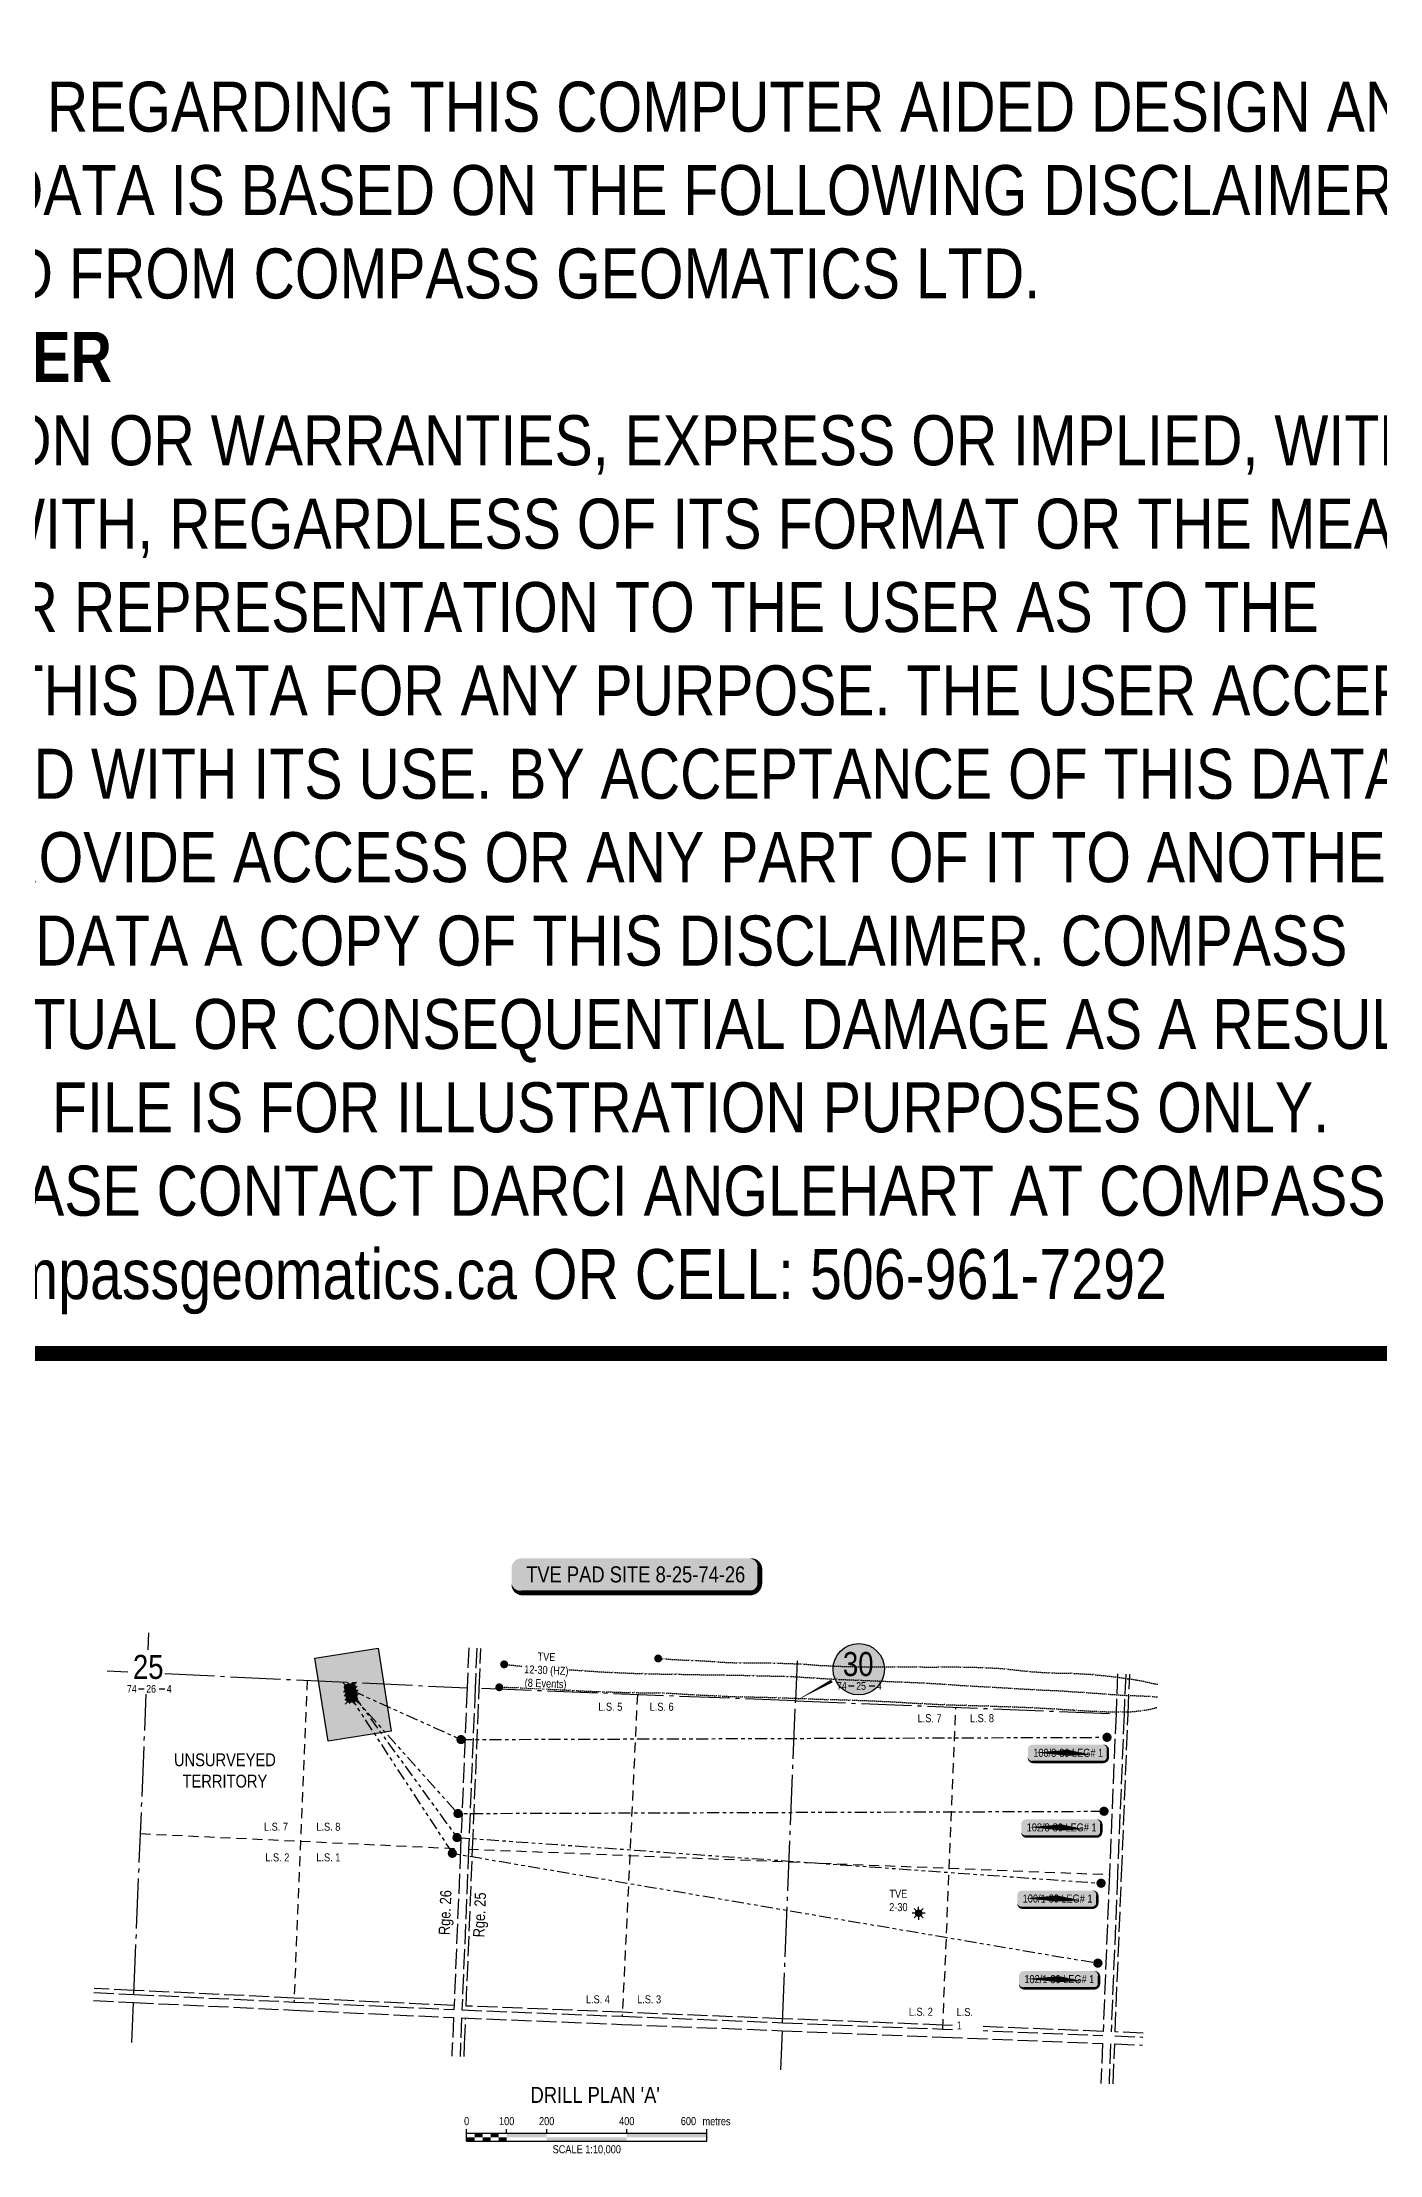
# Model space of a CAD drawing. Extents: x 318601 to 331416, y 6144887 to 6151717.
# Drawn here: x 324070 to 327411, y 6146438 to 6151717 of the extents above; entities that cross this region are included whole.
import ezdxf
from ezdxf.enums import TextEntityAlignment as Align

# ---------------------------------------------------------------- set-up
doc = ezdxf.new("R2010")
doc.units = 0
doc.header["$LTSCALE"] = 5
doc.header["$PDSIZE"] = 0.5
for name, pattern in [('foc-DOT', [1, 0.2, -0.8]), ('foc-DRILLPATH', [14.75, 6, -1.75, 1.75, -1.75, 1.75, -1.75]), ('foc-LSD', [8, 5, -3]), ('foc-QUARTERLINE', [33, 25, -3, 2, -3]), ('foc-UNSURVEYED', [12.5, 10, -2.5])]:
    doc.linetypes.add(name, pattern=pattern)
for name, color, linetype in [('10', 1, 'Continuous'), ('9', 3, 'Continuous'), ('ABADATA-DRILL', 8, 'foc-DOT'), ('ABADATA-DRILL-T', 8, 'Continuous'), ('AS-UNDERLAY-H', 141, 'Continuous'), ('CG-NOTES', 7, 'Continuous'), ('D-TXT', 6, 'Continuous'), ('DETAIL-HZ-Existing', 8, 'foc-DOT'), ('DETAIL-T', 7, 'Continuous'), ('L-MON', 1, 'Continuous'), ('L-SECLBL', 7, 'Continuous'), ('L-SECQ', 8, 'foc-QUARTERLINE'), ('L-SECTION-LSD', 7, 'foc-LSD'), ('L-UNS-T', 3, 'Continuous'), ('L-USEC', 7, 'foc-UNSURVEYED'), ('locations_90c40780-3cd0-4', 7, 'Continuous'), ('P-PDRILLPATH', 12, 'foc-DRILLPATH'), ('P-PROPOSED-H', 21, 'Continuous'), ('P-PROPOSED-T', 10, 'Continuous')]:
    doc.layers.add(name, color=color, linetype=linetype)
doc.layers.add('DISCLAIMER', color=7, linetype='Continuous', plot=False)
doc.styles.add('100L', font='ARIALN.TTF', dxfattribs={"height": 11})
doc.styles.add('80', font='ARIALN.TTF', dxfattribs={"height": 10})
doc.styles.add('80CG', font='ARIALN.TTF', dxfattribs={"height": 10})
doc.styles.add('80L', font='ARIALN.TTF', dxfattribs={"height": 10})
doc.styles.add('SIMPLEX', font='ARIALN.TTF')

# ---------------------------------------------------------------- blocks, each defined once
blk = doc.blocks.new('plbh')
at = {"layer": 'L-MON'}
h = blk.add_hatch(color=255, dxfattribs=at)
h.dxf.hatch_style = 1
edge = h.paths.add_edge_path()
edge.add_arc((0, 0), 1.16, 0, 360)
h = blk.add_hatch(color=256, dxfattribs=at)
h.dxf.hatch_style = 1
h.paths.add_polyline_path([(-0.96, 0, 1), (0.96, 0, 1)])
h.paths.add_polyline_path([(0.91, 0, -1), (-0.91, 0, -1)], flags=16)
h.paths.add_polyline_path([(0.45, 0, -1), (-0.45, 0, -1)], flags=0)
h = blk.add_hatch(color=256, dxfattribs=at)
h.dxf.hatch_style = 1
h.paths.add_polyline_path([(-0.45, 0, 1), (0.45, 0, 1)])
h.paths.add_polyline_path([(0.4, 0, -1), (-0.4, 0, -1)], flags=16)
at = {"layer": 'L-MON', "color": 240}
for radius in [0.96, 0.91, 0.45, 0.4]:
    blk.add_circle((0, 0), radius, dxfattribs=at)
blk = doc.blocks.new('GAS')
h = blk.add_hatch(color=255)
h.dxf.hatch_style = 1
edge = h.paths.add_edge_path()
edge.add_arc((0, 0), 0.9, 0, 360)
for p, q in [((-0.81, 0), (-1.62, 0)), ((-0.57, 0.57), (-1.14, 1.14)), ((0, 0.81), (0, 1.62)), ((0.57, 0.57), (1.14, 1.14)), ((1.62, 0), (0.81, 0)), ((-0.57, -0.57), (-1.14, -1.14)), ((0, -0.81), (0, -1.62)), ((1.14, -1.14), (0.57, -0.57))]:
    blk.add_line(p, q)
blk.add_circle((0, 0), 0.8)
blk = doc.blocks.new('L-SECLBL')
at = {"layer": '9', "color": 7}
for p, q in [((-5.1, -27.8), (-12.3, -27.8)), ((20.7, -27.8), (13.5, -27.8))]:
    blk.add_line(p, q, dxfattribs=at)
at = {"layer": '10', "color": 2, "style": 'SIMPLEX'}
blk.add_attdef('SEC', text='', height=30, dxfattribs=at).set_placement((0, 0), align=Align.MIDDLE)
at = {"layer": '10', "color": 5, "style": '80L'}
blk.add_attdef('TWP', text='', height=9.5, dxfattribs=at).set_placement((-14.4, -27.4), align=Align.MIDDLE_RIGHT)
blk.add_attdef('RGE', text='', height=9.5, dxfattribs=at).set_placement((3.6, -27.4), align=Align.MIDDLE_CENTER)
blk.add_attdef('MER', text='', height=9.5, dxfattribs=at).set_placement((23.2, -27.4), align=Align.MIDDLE_LEFT)
blk = doc.blocks.new('*U48')
h = blk.add_hatch(color=255)
edge = h.paths.add_edge_path()
edge.add_line((-71.5, -11.5), (71.5, -11.5))
edge.add_arc((71.5, -5.5), 6, 270, 360)
edge.add_line((77.5, -5.5), (77.5, 4))
edge.add_arc((71.5, 4), 6, 0, 90)
edge.add_line((71.5, 10), (-71.5, 10))
edge.add_arc((-71.5, 4), 6, 90, 180)
edge.add_line((-77.5, 4), (-77.5, -5.5))
edge.add_arc((-71.5, -5.5), 6, 180, 270)
at = {"color": 14, "flags": 128}
blk.add_lwpolyline([(-71.5, -11.5, 3, 3, 0), (71.5, -11.5, 3, 3, 0.414214), (77.5, -5.5, 3, 3, 0), (77.5, 4, 3, 0, 0.414214), (71.5, 10, 0, 0, 0), (-71.5, 10, 0, 0, 0.414214), (-77.5, 4, 0, 0, 0), (-77.5, -5.5, 0, 3, 0.414214)], format="xyseb", close=True, dxfattribs=at)
at = {"insert": (0, 0), "char_height": 10, "attachment_point": 5, "style": '80'}
blk.add_mtext_dynamic_manual_height_columns('{\\C14;TVE PAD SITE 8-25-74-26}', width=412.226, gutter_width=45, heights=[0], dxfattribs=at)
blk = doc.blocks.new('*U54')
at = {"color": 0}
for p, q in [((-150, 0), (-150, 15)), ((-150, 10), (150.2, 10)), ((-150, 0), (150.2, 0)), ((-100, 10), (-100, 15)), ((-50, 10), (-50, 15)), ((50, 10), (50, 15)), ((150.2, 0), (150.2, 15))]:
    blk.add_line(p, q, dxfattribs=at)
for points in [[(-150, 5), (-140, 5), (-150, 0), (-140, 0)], [(-140, 10), (-130, 10), (-140, 5), (-130, 5)], [(-130, 5), (-120, 5), (-130, 0), (-120, 0)], [(-120, 10), (-110, 10), (-120, 5), (-110, 5)], [(-110, 5), (-100, 5), (-110, 0), (-100, 0)], [(-100, 10), (-50, 10), (-100, 5), (-50, 5)], [(-50, 5), (50, 5), (-50, 0), (50, 0)], [(50, 10), (150.2, 10), (50, 5), (150.2, 5)]]:
    blk.add_solid(points, dxfattribs=at)
at = {"color": 0, "style": '80'}
blk.add_text('metres', height=10, dxfattribs=at).set_placement((162.2, 20), align=Align.CENTER)
at = {"color": 0, "char_height": 10, "style": '80'}
for s, insert, attachment_point in [('0', (-150, 30.2), 2), ('100', (-100, 30.2), 2), ('200', (-50, 30.2), 2), ('400', (50, 30.2), 2), ('600', (136.7, 30.2), 3), ('SCALE 1:10,000', (0.1, -5), 2)]:
    blk.add_mtext(s, dxfattribs=dict(at, insert=insert, attachment_point=attachment_point))
blk = doc.blocks.new('*U55')
h = blk.add_hatch(color=255)
edge = h.paths.add_edge_path()
edge.add_line((-44, -11.5), (44, -11.5))
edge.add_arc((44, -5.5), 6, 270, 360)
edge.add_line((50, -5.5), (50, 4))
edge.add_arc((44, 4), 6, 0, 90)
edge.add_line((44, 10), (-44, 10))
edge.add_arc((-44, 4), 6, 90, 180)
edge.add_line((-50, 4), (-50, -5.5))
edge.add_arc((-44, -5.5), 6, 180, 270)
at = {"color": 1, "flags": 128}
blk.add_lwpolyline([(-44, -11.5, 3, 3, 0), (44, -11.5, 3, 3, 0.414214), (50, -5.5, 3, 3, 0), (50, 4, 3, 0, 0.414214), (44, 10, 0, 0, 0), (-44, 10, 0, 0, 0.414214), (-50, 4, 0, 0, 0), (-50, -5.5, 0, 3, 0.414214)], format="xyseb", close=True, dxfattribs=at)
for points in [[(-40.1, 0.3, 0, 7.5, 0), (0, 0, 0, 0, 0)], [(28.7, -2.4, 0, 7.5, 0), (0, 0, 0, 0, 0)]]:
    blk.add_lwpolyline(points, format="xyseb", dxfattribs=at)
at = {"color": 1, "style": '80'}
blk.add_attdef('ENTER_TEXT_001', (-26.8, -4.9), '', height=10, dxfattribs=at)
blk = doc.blocks.new('WC')
at = {"layer": 'L-MON'}
h = blk.add_hatch(color=255, dxfattribs=at)
h.dxf.hatch_style = 1
edge = h.paths.add_edge_path()
edge.add_arc((0, 0), 0.9, 0, 360)
at = {"layer": 'L-MON', "color": 240, "flags": 128}
for points in [[(-0.62, 0.5), (-1.23, 1.12)], [(0.52, 0.61), (1.13, 1.21)], [(-1.18, -1.18), (-0.56, -0.57)], [(1.16, -1.18), (0.56, -0.57)]]:
    blk.add_lwpolyline(points, dxfattribs=at)
at = {"layer": 'L-MON', "color": 240}
for radius in [0.8, 0.373]:
    blk.add_circle((0, 0), radius, dxfattribs=at)
blk = doc.blocks.new('Disclaimer_Legal')
at = {"layer": 'DISCLAIMER', "color": 254, "flags": 128}
blk.add_lwpolyline([(-3612.9, -1104.6, 37.5, 37.5, 0), (4096.1, -1104.6, 37.5, 37.5, 0.414214), (4171.1, -1029.6, 37.5, 37.5, 0), (4171.1, 2078.7, 37.5, 0, 0.414214), (4096.1, 2153.7, 0, 0, 0), (-3612.9, 2153.7, 0, 0, 0.414214), (-3687.9, 2078.7, 0, 0, 0), (-3687.9, -1029.6, 0, 37.5, 0.414214)], format="xyseb", close=True, dxfattribs=at)
at = {"layer": 'DISCLAIMER', "color": 254, "insert": (241.6, 533.9), "char_height": 125, "width": 7717.568, "attachment_point": 5, "style": '80'}
blk.add_mtext('NOTICE TO THE CORPORATION, PERSON &/OR PERSONS REGARDING THIS COMPUTER AIDED DESIGN AND DRAFTING (CADD) FILES. ACCEPTANCE OF THE CADD DATA IS BASED ON THE FOLLOWING DISCLAIMER WHICH COVERS ALL CADD DATA RECIEVED FROM COMPASS GEOMATICS LTD.\\P{\\fArial Narrow|b1|i0|c0|p34;DISCLAIMER}\\PCOMPASS GEOMATICS LTD. MAKES NO REPRESENTATION OR WARRANTIES, EXPRESS OR IMPLIED, WITH RESPECT TO THE REUSE OF THE DATA PROVIDED HEREWITH, REGARDLESS OF ITS FORMAT OR THE MEANS OF ITS TRANSMISSION. THERE IS NO GUARANTEE OR REPRESENTATION TO THE USER AS TO THE ACCURACY, CURRENCY, SUITABILITY OR RELIABILITY OF THIS DATA FOR ANY PURPOSE. THE USER ACCEPTS THE DATA "AS IS", AND ASSUMES ALL RISKS ASSOCIATED WITH ITS USE. BY ACCEPTANCE OF THIS DATA, THE USER AGREES NOT TO TRANSMIT THIS DATA OR PROVIDE ACCESS OR ANY PART OF IT TO ANOTHER PARTY UNLESS THE USER SHALL INCLUDE WITH THE DATA A COPY OF THIS DISCLAIMER. COMPASS GEOMATICS LTD. ASSUMES NO RESPONSIBILITY FOR ACTUAL OR CONSEQUENTIAL DAMAGE AS A RESULT OF ANY USER\'S RELIANCE ON THIS DATA. THIS CADD FILE IS FOR ILLUSTRATION PURPOSES ONLY.\\PIF YOU REQUIRE MORE ACCURATE INFORMATION, PLEASE CONTACT DARCI ANGLEHART AT COMPASS GEOMATICS LTD. VIA EMAIL: darci.anglehart@compassgeomatics.ca OR CELL: 506-961-7292', dxfattribs=at)

msp = doc.modelspace()

# ---------------------------------------------------------------- hatches: boundary and pattern name
at = {"layer": 'AS-UNDERLAY-H'}
h = msp.add_hatch(color=256, dxfattribs=at)
h.dxf.hatch_style = 1
edge = h.paths.add_edge_path()
edge.add_arc((326109.887, 6147651.544), 64.242, 0, 360)
at = {"layer": 'DETAIL-HZ-Existing'}
h = msp.add_hatch(color=256, dxfattribs=at)
h.dxf.hatch_style = 1
edge = h.paths.add_edge_path()
edge.add_arc((325223.953, 6147663.769), 9.999, 0, 360)
h = msp.add_hatch(color=256, dxfattribs=at)
h.dxf.hatch_style = 1
edge = h.paths.add_edge_path()
edge.add_arc((325608.772, 6147678.438), 9.999, 0, 360)
h = msp.add_hatch(color=256, dxfattribs=at)
h.dxf.hatch_style = 1
edge = h.paths.add_edge_path()
edge.add_arc((325211.895, 6147606.52), 9.999, 0, 360)
at = {"layer": 'P-PROPOSED-H'}
h = msp.add_hatch(color=256, dxfattribs=at)
h.dxf.hatch_style = 1
h.paths.add_polyline_path([(324783.935, 6147472.048), (324751.313, 6147679.475), (324909.352, 6147704.329), (324941.974, 6147496.903)])

# ---------------------------------------------------------------- linework, layer by layer
at = {"layer": 'ABADATA-DRILL', "flags": 128}
for points in [[(326855.616, 6147614.019), (326847.098, 6147615.678), (326833.66, 6147618.734), (326820.357, 6147621.625), (326806.834, 6147624.065), (326793.351, 6147626.233), (326779.705, 6147628.337), (326766.048, 6147630.412), (326752.343, 6147632.288), (326738.617, 6147633.915), (326724.904, 6147635.362), (326711.219, 6147636.747), (326697.482, 6147638.075), (326683.756, 6147639.201), (326669.982, 6147640.12), (326656.221, 6147640.868), (326642.445, 6147641.486), (326628.653, 6147641.965), (326614.885, 6147642.053), (326601.098, 6147642.161), (326587.316, 6147642.629), (326573.51, 6147643.259), (326559.725, 6147644.158), (326545.977, 6147645.226), (326532.242, 6147646.373), (326518.505, 6147647.7), (326504.917, 6147649.272), (326491.241, 6147650.877), (326477.478, 6147652.315), (326463.775, 6147653.501), (326450.171, 6147654.413), (326436.378, 6147655.122), (326422.571, 6147655.731), (326408.831, 6147656.238), (326395.134, 6147656.593), (326381.353, 6147656.852), (326367.551, 6147657.081), (326353.907, 6147657.253), (326340.098, 6147657.322), (326326.376, 6147657.298), (326312.572, 6147657.237), (326298.827, 6147657.154), (326285.086, 6147657.14), (326271.286, 6147657.169), (326257.521, 6147657.326), (326243.73, 6147657.595), (326229.906, 6147657.775), (326216.136, 6147657.813), (326202.335, 6147657.821), (326188.555, 6147657.85), (326174.815, 6147657.886), (326161.072, 6147657.822), (326147.295, 6147657.7), (326133.557, 6147657.767), (326119.771, 6147657.915), (326106.013, 6147657.982), (326092.239, 6147658.16), (326078.442, 6147658.519), (326064.697, 6147658.926), (326050.899, 6147659.485), (326037.124, 6147660.154), (326023.368, 6147660.781), (326009.698, 6147661.545), (325995.908, 6147662.555), (325982.169, 6147663.612), (325968.41, 6147664.64), (325959.013, 6147665.171), (325949.687, 6147665.449), (325940.09, 6147665.708), (325930.874, 6147666.011), (325921.607, 6147666.276), (325911.991, 6147666.566), (325902.766, 6147666.86), (325893.287, 6147667.094), (325883.958, 6147667.292), (325874.355, 6147667.411), (325864.746, 6147667.38), (325855.204, 6147667.286), (325845.917, 6147667.312), (325836.333, 6147667.39), (325827.007, 6147667.448), (325817.685, 6147667.586), (325808.394, 6147667.752), (325799.072, 6147667.88), (325790.194, 6147668.119), (325780.822, 6147668.509), (325771.693, 6147668.949), (325762.109, 6147669.548), (325752.942, 6147670.29), (325743.766, 6147671.072), (325734.456, 6147671.75), (325725.149, 6147672.267), (325715.93, 6147672.731), (325707.12, 6147673.148), (325697.799, 6147673.555), (325688.547, 6147673.94), (325679.268, 6147674.396), (325669.679, 6147674.865), (325660.449, 6147675.309), (325651.154, 6147675.856), (325641.65, 6147676.461), (325632.417, 6147677.056), (325623.722, 6147677.598), (325608.746, 6147678.516)], [(326854.347, 6147582.811), (326852.343, 6147582.848), (326838.594, 6147583.656), (326825.007, 6147584.507), (326811.285, 6147585.223), (326797.644, 6147585.716), (326783.84, 6147586.155), (326770.044, 6147586.774), (326756.236, 6147587.604), (326742.454, 6147588.573), (326728.714, 6147589.58), (326714.994, 6147590.617), (326701.237, 6147591.705), (326687.508, 6147592.751), (326673.734, 6147593.67), (326659.987, 6147594.517), (326646.233, 6147595.435), (326632.462, 6147596.413), (326618.716, 6147597.291), (326604.945, 6147598.039), (326591.171, 6147598.717), (326577.353, 6147599.307), (326563.566, 6147599.896), (326549.791, 6147600.544), (326536.025, 6147601.423), (326522.261, 6147602.341), (326508.6, 6147603.095), (326494.851, 6147603.872), (326481.034, 6147604.732), (326467.317, 6147605.578), (326453.697, 6147606.341), (326439.906, 6147607.08), (326426.105, 6147607.839), (326412.376, 6147608.636), (326398.698, 6147609.46), (326384.938, 6147610.228), (326371.157, 6147610.987), (326357.531, 6147611.839), (326343.759, 6147612.818), (326330.08, 6147613.853), (326316.316, 6147614.781), (326302.589, 6147615.617), (326288.868, 6147616.373), (326275.086, 6147617.102), (326261.333, 6147617.8), (326247.558, 6147618.458), (326233.752, 6147619.078), (326219.996, 6147619.685), (326206.209, 6147620.294), (326192.43, 6147620.852), (326178.701, 6147621.409), (326164.964, 6147621.995), (326151.196, 6147622.583), (326137.468, 6147623.14), (326123.698, 6147623.668), (326109.949, 6147624.215), (326096.178, 6147624.733), (326082.378, 6147625.252), (326068.63, 6147625.83), (326055.346, 6147626.478), (326041.056, 6147627.277), (326027.32, 6147628.144), (326013.651, 6147628.949), (325999.842, 6147629.738), (325986.095, 6147630.576), (325972.32, 6147631.484), (325962.939, 6147632.135), (325953.613, 6147632.673), (325944.025, 6147633.171), (325934.824, 6147633.584), (325925.558, 6147633.86), (325915.939, 6147634.09), (325906.721, 6147634.303), (325897.242, 6147634.537), (325887.913, 6147634.735), (325878.301, 6147634.884), (325868.691, 6147635.094), (325859.155, 6147635.38), (325849.87, 6147635.686), (325840.294, 6147635.974), (325830.945, 6147636.203), (325821.646, 6147636.42), (325812.358, 6147636.646), (325803.038, 6147636.834), (325794.156, 6147636.963), (325784.782, 6147637.063), (325775.639, 6147637.173), (325766.035, 6147637.272), (325756.842, 6147637.365), (325747.629, 6147637.498), (325738.297, 6147637.616), (325728.973, 6147637.714), (325719.751, 6147637.867), (325710.931, 6147638.034), (325701.6, 6147638.192), (325692.327, 6147638.318), (325683.047, 6147638.504), (325673.449, 6147638.733), (325664.207, 6147638.887), (325654.896, 6147639.034), (325645.375, 6147639.2), (325636.121, 6147639.305), (325626.579, 6147639.441), (325617.088, 6147639.616), (325607.587, 6147639.781), (325598.357, 6147639.965), (325589.026, 6147640.143), (325579.997, 6147640.328), (325570.439, 6147640.576), (325560.894, 6147640.892), (325551.311, 6147641.271), (325542.179, 6147641.651), (325532.599, 6147642.079), (325523.016, 6147642.448), (325513.522, 6147642.792), (325504.577, 6147643.095), (325495.254, 6147643.473), (325486.255, 6147643.917), (325476.67, 6147644.476), (325467.076, 6147645.065), (325457.692, 6147645.645), (325448.148, 6147646.242), (325438.844, 6147646.84), (325429.982, 6147647.449), (325420.68, 6147648.096), (325411.201, 6147648.801), (325401.649, 6147649.438), (325392.364, 6147649.995), (325382.771, 6147650.603), (325373.5, 6147651.269), (325364.301, 6147651.963), (325355.22, 6147652.631), (325345.939, 6147653.287), (325336.477, 6147653.911), (325326.916, 6147654.569), (325317.358, 6147655.306), (325308.15, 6147656.05), (325298.831, 6147656.758), (325289.274, 6147657.505), (325279.996, 6147658.251), (325270.812, 6147659.064), (325261.73, 6147659.943), (325252.558, 6147660.835), (325238.844, 6147662.241), (325223.927, 6147663.847)], [(326853.242, 6147555.632), (326845.778, 6147553.72), (326832.45, 6147550.838), (326818.906, 6147548.554), (326805.348, 6147546.902), (326791.597, 6147545.668), (326777.806, 6147544.926), (326763.98, 6147544.815), (326750.167, 6147545.035), (326736.377, 6147545.303), (326722.621, 6147545.671), (326708.832, 6147546.22), (326695.066, 6147546.848), (326681.294, 6147547.576), (326667.535, 6147548.374), (326653.776, 6147549.182), (326640, 6147550.04), (326626.263, 6147550.897), (326612.506, 6147551.745), (326598.739, 6147552.573), (326584.95, 6147553.372), (326571.15, 6147554.162), (326557.379, 6147554.9), (326543.606, 6147555.598), (326529.822, 6147556.267), (326516.155, 6147556.871), (326502.393, 6147557.348), (326488.569, 6147557.789), (326474.828, 6147558.285), (326461.198, 6147558.808), (326447.398, 6147559.327), (326433.596, 6147559.806), (326419.86, 6147560.173), (326406.153, 6147560.528), (326392.391, 6147561.006), (326378.599, 6147561.495), (326364.954, 6147561.888), (326351.148, 6147562.267), (326337.444, 6147562.702), (326323.652, 6147563.181), (326310.313, 6147563.712), (326296.19, 6147564.414), (326282.41, 6147565.183), (326268.658, 6147565.91), (326254.884, 6147566.599), (326241.081, 6147567.288), (326227.332, 6147568.096), (326213.568, 6147569.004), (326199.801, 6147569.842), (326186.079, 6147570.578), (326172.355, 6147571.255), (326158.59, 6147571.892), (326144.862, 6147572.479), (326131.093, 6147573.017), (326117.345, 6147573.594), (326103.575, 6147574.122), (326089.77, 6147574.531), (326076.013, 6147574.889), (326062.21, 6147575.328), (326048.416, 6147575.767), (326034.65, 6147576.145), (326020.973, 6147576.479), (326007.145, 6147576.819), (325993.373, 6147577.287), (325979.586, 6147577.886), (325970.184, 6147578.287), (325960.854, 6147578.715), (325951.262, 6147579.104), (325942.057, 6147579.427), (325932.792, 6147579.732), (325923.178, 6147580.062), (325914.213, 6147580.385), (325904.489, 6147580.729), (325895.165, 6147581.047), (325885.569, 6147581.346), (325875.95, 6147581.566), (325866.419, 6147581.742), (325857.13, 6147581.948), (325847.551, 6147582.176), (325838.202, 6147582.375), (325828.9, 6147582.532), (325819.617, 6147582.648), (325810.285, 6147582.776), (325801.407, 6147582.996), (325792.034, 6147583.375), (325782.903, 6147583.785), (325773.303, 6147584.215), (325764.134, 6147584.666), (325754.936, 6147585.169), (325745.609, 6147585.667), (325736.299, 6147586.115), (325727.08, 6147586.558), (325718.269, 6147586.975), (325708.95, 6147587.423), (325699.691, 6147587.879), (325690.413, 6147588.365), (325680.837, 6147588.913), (325671.615, 6147589.537), (325662.314, 6147590.194), (325652.823, 6147590.859), (325643.577, 6147591.394), (325634.035, 6147591.79), (325624.552, 6147592.135), (325615.055, 6147592.419), (325605.816, 6147592.624), (325596.487, 6147592.832), (325587.466, 6147592.987), (325577.899, 6147593.025), (325568.341, 6147593.012), (325558.753, 6147593.02), (325549.611, 6147593.15), (325540.022, 6147593.369), (325530.443, 6147593.587), (325520.946, 6147593.851), (325512, 6147594.124), (325502.683, 6147594.382), (325493.676, 6147594.646), (325484.081, 6147594.955), (325474.474, 6147595.225), (325465.078, 6147595.515), (325455.523, 6147595.853), (325446.2, 6147596.2), (325437.328, 6147596.59), (325428.01, 6147597.058), (325418.531, 6147597.522), (325408.963, 6147598.02), (325399.675, 6147598.506), (325390.079, 6147599.055), (325380.794, 6147599.612), (325371.587, 6147600.105), (325362.489, 6147600.594), (325353.211, 6147601.08), (325343.731, 6147601.524), (325334.163, 6147602.012), (325324.587, 6147602.54), (325315.369, 6147603.024), (325306.032, 6147603.542), (325296.466, 6147604.07), (325287.178, 6147604.567), (325277.961, 6147605.06), (325268.848, 6147605.43), (325259.652, 6147605.722), (325245.867, 6147606.111), (325232.096, 6147606.369), (325226.874, 6147606.43), (325211.869, 6147606.598)]]:
    msp.add_lwpolyline(points, dxfattribs=at)
at = {"layer": 'AS-UNDERLAY-H'}
msp.add_circle((326109.887, 6147651.544), 64.242, dxfattribs=at)
at = {"layer": 'L-SECLBL', "color": 6, "flags": 128}
msp.add_lwpolyline([(325952.071, 6147572.318, 0, 7.999, 0), (326042.785, 6147622.235, 0, 0, 0)], format="xyseb", dxfattribs=at)
at = {"layer": 'L-SECQ'}
for p, q in [((325956.151, 6147672.224), (325952.071, 6147572.318)), ((325952.071, 6147572.318), (325161.631, 6147603.82)), ((325919.239, 6146768.33), (325952.071, 6147572.318)), ((325952.071, 6147572.318), (326752.553, 6147540.417)), ((324293.953, 6146718.881), (324298.069, 6146818.784))]:
    msp.add_line(p, q, dxfattribs=at)
at = {"layer": 'L-SECQ', "flags": 128}
for points in [[(324334.378, 6147699.975), (324336.14, 6147742.735)], [(324232.145, 6147647.553), (324283.525, 6147645.123)], [(324375.843, 6147640.757), (325131.483, 6147605.021)], [(324298.897, 6146838.882), (324329.826, 6147589.503)], [(325918.418, 6146748.232), (325914.419, 6146650.31)]]:
    msp.add_lwpolyline(points, dxfattribs=at)
at = {"layer": 'L-SECTION-LSD'}
for p, q in [((324731.753, 6147623.925), (324698.826, 6146819.945)), ((325556.851, 6147588.069), (325518.892, 6146784.276)), ((326319.536, 6146752.384), (326352.312, 6147556.368)), ((324315.46, 6147240.856), (325114.993, 6147203.017)), ((325135.092, 6147202.216), (325935.655, 6147170.324)), ((325935.655, 6147170.324), (326736.211, 6147138.423))]:
    msp.add_line(p, q, dxfattribs=at)
at = {"layer": 'L-USEC'}
for p, q in [((325135.581, 6147704.927), (325131.483, 6147605.021)), ((325155.68, 6147704.124), (325151.581, 6147604.197)), ((325161.631, 6147603.82), (325165.729, 6147703.724)), ((326756.614, 6147640.323), (326752.553, 6147540.417)), ((326776.713, 6147639.522), (326772.65, 6147539.6)), ((326782.7, 6147539.216), (326786.761, 6147639.121)), ((325131.483, 6147605.021), (325114.993, 6147203.017)), ((325151.581, 6147604.197), (325135.091, 6147202.192)), ((325145.14, 6147201.816), (325161.631, 6147603.82)), ((326752.553, 6147540.417), (326736.211, 6147138.423)), ((326772.65, 6147539.6), (326756.309, 6147137.606)), ((326766.358, 6147137.223), (326782.7, 6147539.216)), ((325114.993, 6147203.017), (325098.504, 6146801.02)), ((325135.091, 6147202.192), (325118.602, 6146800.219)), ((325129.063, 6146809.867), (325145.14, 6147201.816)), ((326736.211, 6147138.423), (326720.278, 6146746.487)), ((326756.309, 6147137.606), (326740.376, 6146745.67)), ((326750.425, 6146745.285), (326766.358, 6147137.223)), ((324199.018, 6146843.611), (324298.897, 6146838.882)), ((324299.311, 6146848.931), (324199.432, 6146853.66)), ((324299.02, 6146838.876), (324698.826, 6146819.945)), ((324699.113, 6146830.001), (324299.311, 6146848.932)), ((325098.916, 6146811.069), (324699.113, 6146830.001)), ((324198.19, 6146823.513), (324298.069, 6146818.784)), ((324298.069, 6146818.784), (324697.875, 6146799.853)), ((324697.875, 6146799.853), (325097.679, 6146780.923)), ((324698.826, 6146819.945), (325098.504, 6146801.02)), ((325097.679, 6146780.923), (325094.983, 6146715.184)), ((325117.777, 6146780.098), (325115.08, 6146714.36)), ((325117.778, 6146780.122), (325518.092, 6146764.177)), ((325118.602, 6146800.219), (325518.892, 6146784.276)), ((325125.127, 6146713.909), (325127.827, 6146779.721)), ((325519.326, 6146794.323), (325129.063, 6146809.867)), ((325518.892, 6146784.276), (325919.218, 6146768.331)), ((325919.649, 6146778.378), (325519.326, 6146794.323)), ((326319.964, 6146762.433), (325919.649, 6146778.378)), ((325518.092, 6146764.177), (325918.417, 6146748.232)), ((325918.417, 6146748.232), (326318.735, 6146732.286)), ((325919.218, 6146768.331), (326319.536, 6146752.384)), ((326318.735, 6146732.286), (326719.052, 6146716.34)), ((326319.536, 6146752.384), (326719.853, 6146736.438)), ((326720.278, 6146746.487), (326319.964, 6146762.433)), ((326750, 6146735.238), (326819.779, 6146732.458)), ((326820.187, 6146742.506), (326750.425, 6146745.285)), ((325093.746, 6146685.037), (325094.983, 6146715.184)), ((325115.078, 6146714.36), (325113.84, 6146684.187)), ((325123.89, 6146683.762), (325125.126, 6146713.909)), ((326719.052, 6146716.34), (326714.991, 6146616.434)), ((326739.15, 6146715.523), (326735.088, 6146615.583)), ((326745.136, 6146615.158), (326749.2, 6146715.139)), ((326749.2, 6146715.139), (326818.962, 6146712.36))]:
    msp.add_line(p, q, dxfattribs=at)
at = {"layer": 'locations_90c40780-3cd0-4'}
for p in [(325608.772, 6147678.485), (325608.772, 6147678.485), (325223.919, 6147663.835), (325223.919, 6147663.835), (325211.88, 6147606.611), (325211.88, 6147606.611), (326259.525, 6147041.965), (326259.525, 6147041.965)]:
    msp.add_point(p, dxfattribs=at)
at = {"layer": 'P-PROPOSED-T', "flags": 128}
msp.add_lwpolyline([(324783.935, 6147472.048), (324751.313, 6147679.475), (324909.352, 6147704.329), (324941.974, 6147496.903)], close=True, dxfattribs=at)

# ---------------------------------------------------------------- block references
at = {"xscale": 3.999536920000018, "yscale": 3.999536920000018, "zscale": 3.999536920000018}
msp.add_blockref('*U48', (325552.619, 6147888.364), dxfattribs=at)
at = {"layer": 'ABADATA-DRILL-T', "color": 3, "xscale": 9.998842300000035, "yscale": 9.998842300000035, "zscale": 9.998842300000035}
msp.add_blockref('GAS', (326259.525, 6147041.965), dxfattribs=at)
at = {"layer": 'CG-NOTES'}
ref = msp.add_blockref('*U55', (326632.266, 6147442.82), dxfattribs=dict(at, xscale=1.999768460000007, yscale=1.999768460000007, zscale=1.999768460000007))
ref.add_attrib('ENTER_TEXT_001', '100/8-30 LEG# 1', (326545.905, 6147432.814), dxfattribs={"layer": '0', "color": 1, "height": 19.99768, "style": '80'})
ref = msp.add_blockref('*U55', (326615.845, 6147256.381), dxfattribs=dict(at, xscale=1.999768460000007, yscale=1.999768460000007, zscale=1.999768460000007))
ref.add_attrib('ENTER_TEXT_001', '102/8-30 LEG# 1', (326529.484, 6147246.376), dxfattribs={"layer": '0', "color": 1, "height": 19.99768, "style": '80'})
ref = msp.add_blockref('*U55', (326605.831, 6147078.606), dxfattribs=dict(at, xscale=1.999768460000007, yscale=1.999768460000007, zscale=1.999768460000007))
ref.add_attrib('ENTER_TEXT_001', '100/1-30 LEG# 1', (326519.47, 6147068.601), dxfattribs={"layer": '0', "color": 1, "height": 19.99768, "style": '80'})
ref = msp.add_blockref('*U55', (326610.108, 6146877.117), dxfattribs=dict(at, xscale=1.999768460000007, yscale=1.999768460000007, zscale=1.999768460000007))
ref.add_attrib('ENTER_TEXT_001', '102/1-30 LEG# 1', (326523.747, 6146867.111), dxfattribs={"layer": '0', "color": 1, "height": 19.99768, "style": '80'})
at = {"layer": 'DETAIL-T', "color": 6, "xscale": 1.999768460000009, "yscale": 1.999768460000009, "zscale": 1.999768460000009}
msp.add_blockref('*U54', (325430.174, 6146472.031), dxfattribs=at)
at = {"layer": 'DISCLAIMER', "color": 2}
msp.add_blockref('Disclaimer_Legal', (323557.117, 6149544.926), dxfattribs=at)
at = {"layer": 'L-MON', "xscale": 9.998842300000016, "yscale": 9.998842300000016, "zscale": 9.998842300000016, "rotation": 90}
for p in [(324833.659, 6147606.39), (324843.537, 6147607.944), (324835.213, 6147596.513), (324836.766, 6147586.635), (324838.32, 6147576.758), (324845.09, 6147598.066), (324846.644, 6147588.189), (324848.197, 6147578.311)]:
    msp.add_blockref('WC', p, dxfattribs=at)
at = {"layer": 'L-MON', "color": 3, "xscale": 9.998842300000035, "yscale": 9.998842300000035, "zscale": 9.998842300000035}
for p in [(325116.178, 6147475.865), (326730.145, 6147481.536), (325108.597, 6147291.038), (326722.631, 6147296.71), (325094.511, 6147191.604), (325106.138, 6147231.094), (326715.321, 6147116.879), (326707.198, 6146917.068)]:
    msp.add_blockref('plbh', p, dxfattribs=at)
at = {"layer": 'L-SECLBL', "color": 6, "xscale": 1.999768460000009, "yscale": 1.999768460000009}
for p, zscale, values in [((324334.755, 6147657.444), 0.99988423, {'SEC': '25', 'TWP': '74', 'RGE': '26', 'MER': '4'}), ((326108.472, 6147664.598), 1.999768460000009, {'SEC': '30', 'TWP': '74', 'RGE': '25', 'MER': '4'})]:
    msp.add_blockref('L-SECLBL', p, dxfattribs=dict(at, zscale=zscale)).add_auto_attribs(values)

# ---------------------------------------------------------------- texts
at = {"layer": 'ABADATA-DRILL-T', "insert": (326197.911, 6147100.512), "char_height": 19.99768, "attachment_point": 1, "style": '80L'}
msp.add_mtext_dynamic_manual_height_columns('\\pi-11.375;TVE\\P\\pi-12.037;2-30', width=20, gutter_width=50, heights=[0], dxfattribs=at)
at = {"layer": 'D-TXT', "color": 3, "char_height": 27.9968, "attachment_point": 1, "style": '80L'}
for s, width, insert, rotation in [('Rge. 26', 114.80173, (325059.962, 6146987.964), 87.650496), ('Rge. 25', 114.37988, (325146.183, 6146982.177), 87.650539)]:
    msp.add_mtext_dynamic_manual_height_columns(s, width=width, gutter_width=47.5, heights=[0], dxfattribs=dict(at, insert=insert, rotation=rotation))
at = {"layer": 'DETAIL-T', "color": 3, "insert": (325451.49, 6146587.913), "char_height": 39.99537, "width": 447.66422, "attachment_point": 5, "style": '80CG'}
msp.add_mtext("DRILL PLAN 'A'", dxfattribs=at)
at = {"layer": 'L-UNS-T', "color": 3, "insert": (324526.375, 6147398.38), "char_height": 31.9963, "attachment_point": 5, "style": '80L'}
msp.add_mtext_dynamic_manual_height_columns('UNSURVEYED TERRITORY', width=126.41375, gutter_width=47.5, heights=[0], dxfattribs=at)

# ---------------------------------------------------------------- next in the draw order: texts
at = {"layer": 'ABADATA-DRILL-T', "insert": (325274.532, 6147695.031), "char_height": 19.99768, "attachment_point": 1, "rotation": 357.651051, "style": '80L', "bg_fill": 3, "box_fill_scale": 1.15, "bg_fill_color": 256, "bg_fill_true_color": 256, "bg_fill_transparency": 0}
msp.add_mtext_dynamic_manual_height_columns('\\pi33.404;TVE\\P\\pi1.334;12-30 (HZ)\\P\\pi3.9599;(8 Events)', width=109.5588, gutter_width=50, heights=[0], dxfattribs=at)
at = {"layer": 'L-SECTION-LSD', "attachment_point": 1, "style": '100L', "bg_fill": 3, "box_fill_scale": 1.5, "bg_fill_color": 256, "bg_fill_transparency": 0}
for s, insert, char_height in [('\\pi7.7215;L.S. 5', (325451.582, 6147567.826), 19.99768), ('L.S. 6', (325587.485, 6147567.826), 19.9977), ('\\pi7.8988;L.S. 4', (325420.361, 6146836.782), 19.99768), ('L.S. 3', (325556.264, 6146836.782), 19.9977)]:
    msp.add_mtext_dynamic_auto_height_columns(s, width=65, gutter_width=50, height=0, count=1, dxfattribs=dict(at, insert=insert, char_height=char_height))
for s, width, insert, char_height in [('\\pi5.0329;L.S. 7', 62.17494, (326251.863, 6147539.244), 19.99768), ('L.S. 8', 65.86818, (326387.766, 6147539.244), 19.9977), ('\\pi5.0329;L.S. 7', 62.17494, (324618.972, 6147268.001), 19.99768), ('L.S. 8', 65.86818, (324754.875, 6147268.001), 19.9977), ('\\pi8.4057;L.S. 2', 65.42499, (324618.972, 6147191.441), 19.99768), ('\\pi8.4057;L.S. 2', 65.42499, (326226.635, 6146805.648), 19.99768)]:
    msp.add_mtext_dynamic_manual_height_columns(s, width=width, gutter_width=55, heights=[0], dxfattribs=dict(at, insert=insert, char_height=char_height))
at = {"layer": 'L-SECTION-LSD', "char_height": 19.9977, "attachment_point": 1, "style": '100L', "bg_fill": 3, "box_fill_scale": 1.5, "bg_fill_color": 256, "bg_fill_transparency": 0}
for insert, width in [((324754.875, 6147191.441), 64.99247), ((326354.415, 6146804.91), 55.82792)]:
    msp.add_mtext('L.S. 1', dxfattribs=dict(at, insert=insert, width=width))

# ---------------------------------------------------------------- next in the draw order: linework, layer by layer
at = {"layer": 'P-PDRILLPATH', "flags": 128}
for points in [[(324835.213, 6147596.513), (325108.597, 6147291.038), (326722.631, 6147296.71)], [(324836.766, 6147586.635), (325094.511, 6147191.604), (326707.198, 6146917.068)], [(324845.09, 6147598.066), (325116.178, 6147475.865), (326730.145, 6147481.536)], [(324846.644, 6147588.189), (325106.138, 6147231.094), (326715.321, 6147116.879)]]:
    msp.add_lwpolyline(points, dxfattribs=at)

doc.saveas('drawing.dxf')
